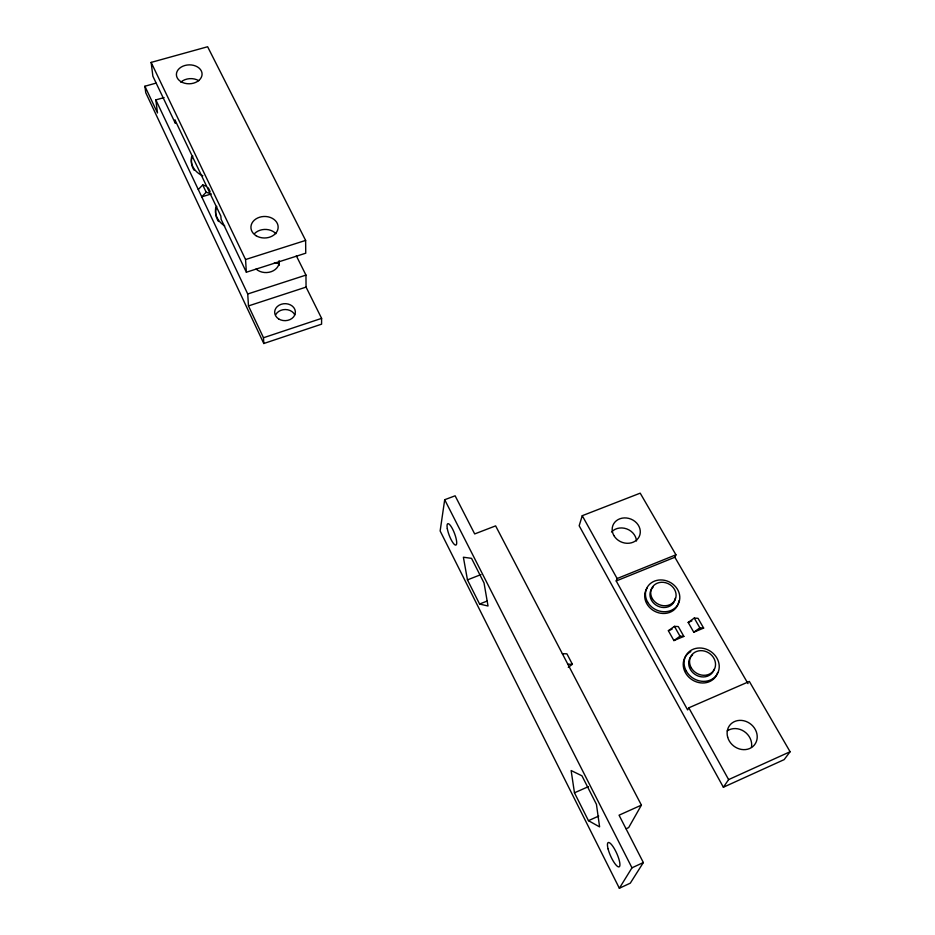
<?xml version="1.0" encoding="UTF-8"?>
<svg xmlns="http://www.w3.org/2000/svg" width="935" height="935" viewBox="0 0 935 935"><rect width="100%" height="100%" fill="white"/><g stroke="black" fill="none" stroke-linecap="round" stroke-linejoin="round"><path stroke-width="1.4" d="M296.348 255.863L305.955 275.1L306.061 287.103L321.605 318.367L321.582 324.176L263.787 343.507L145.755 92.729L144.902 86.242L155.935 83.145M444.698 499.722L440.14 530.963L619.356 888.25L630.295 883.166L643.35 862.549L619.052 815.191L641.41 805.128L495.62 525.879L474.688 533.932L455.123 495.807L444.698 499.722L631.978 867.809L619.356 888.25M582.26 515.699L579.162 525.762L723.374 787.235L784.138 759.629L790.098 751.74L749.356 681.463L688.803 707.818L687.634 709.922L616.212 580.951L617.112 578.555L675.935 554.794L640.206 493.166L582.26 515.699L617.112 578.555M192.75 155.911L191.804 158.214A24.871 19.062 -2 0 0 194.211 170.322M616.212 580.951L674.86 557.248L675.935 554.794M641.41 805.128L628.659 827.604L626.134 828.749M723.374 787.235L728.622 779.603L790.098 751.74M198.278 189.536L202.731 184.92L206.506 186.24M206.203 192.236L201.75 196.853L211.252 193.966L206.203 192.236L202.731 184.92M568.281 667.321L572.395 664.294L566.914 653.822L562.356 653.705M668.373 630.728L674.427 626.356L678.296 626.579L683.859 636.396L673.913 640.58L668.373 630.728L672.09 629.173M688.183 622.441L694.261 618.07L698.036 618.327L703.634 628.075L693.77 632.224L688.183 622.441L691.877 620.898M673.913 640.58L680.002 636.209L683.859 636.396M693.77 632.224L699.871 627.864L703.634 628.075M631.978 867.809L643.35 862.549M588.466 820.673L599.604 826.902L596.437 804.322L581.956 775.816L571.133 770.533L574.464 792.81L588.466 820.673L598.716 816.068M574.464 792.81L588.466 786.615M479.597 604.045L488.023 605.997L484.038 582.972L471.532 558.347L463.386 557.225L467.453 579.887L479.597 604.045L487.31 600.971M467.453 579.887L480.987 574.581M263.787 343.507L263.495 337.745L321.605 318.367M263.495 337.745L248.476 305.92L306.061 287.103M248.476 305.92L247.728 293.987L305.955 275.1M246.349 272.225L305.745 253.198L305.628 240.424L207.628 46.75L151.143 62.4L152.873 76.203L175.312 123.256L174.939 119.89L220.847 216.078L221.116 219.304L246.349 272.225L245.554 259.533L151.143 62.4M245.554 259.533L305.628 240.424M144.902 86.242L157.489 112.936L155.853 99.905L164.081 97.567M567.849 664.224L572.395 664.294M274.317 262.992L278.478 263.483M202.837 175.733L200.16 174.483A24.906 19.074 -2 0 1 191.64 156.612M674.86 557.248L748.012 683.625M694.261 618.07L699.871 627.864M674.427 626.356L680.002 636.209M688.803 707.818L728.622 779.603M208.353 187.888L210.094 191.535M155.853 99.905L247.728 293.987M727.231 730.913A15.591 13.733 39.4 0 1 744.167 731.439A15.591 13.733 39.4 0 1 751.495 747.182M611.525 532.015A14.13 12.33 21.9 0 1 626.637 528.871A14.13 12.33 21.9 0 1 636.49 540.979M717.694 672.475A18.151 15.988 32.9 0 1 690.626 678.74A18.151 15.988 32.9 0 1 690.836 651.613M678.892 600.854A17.555 15.416 26.9 0 1 656.382 612.051A17.555 15.416 26.9 0 1 647.207 587.963M675.234 598.213A12.985 11.384 26.8 0 1 657.562 605.997A12.985 11.384 26.8 0 1 653.097 587.18M714.176 669.191A13.417 11.816 32.8 0 1 695.114 674.486A13.417 11.816 32.8 0 1 692.566 654.921M254.671 233.446A13.452 10.694 -1 0 1 275.942 233.692M180.899 82.093A12.704 9.408 -2.1 0 1 198.758 80.691M279.121 260.701A13.183 10.577 -1.2 0 1 271.337 271.641A13.183 10.577 -1.2 0 1 256.085 269.023M278.443 262.606A13.137 10.554 -1.3 0 1 279.273 265.271M275.731 314.663A10.308 8.473 -1 0 1 285.35 309.532A10.308 8.473 -1 0 1 294.759 314.803M224.704 225.931A25.374 19.892 -1.7 0 1 215.821 207.313M218.533 221.501A25.338 19.88 -1.7 0 1 217.177 219.141M216.651 217.913A25.338 19.88 -1.7 0 1 216.733 206.343M447.316 528.707A11.442 2.817 69.2 0 0 455.567 545.117A11.442 2.817 69.2 0 0 452.727 529.327A11.442 2.817 69.2 0 0 447.316 528.707M608.066 848.875A13.3 3.331 65.8 0 0 618.841 866.92A13.3 3.331 65.8 0 0 614.143 848.349A13.3 3.331 65.8 0 0 608.066 848.875M727.664 737.154A15.778 13.873 38.8 0 0 752.932 746.481A15.778 13.873 38.8 0 0 745.885 721.376A15.778 13.873 38.8 0 0 727.664 737.154M613.874 535.556A14.306 12.424 21.7 0 0 638.219 538.268A14.306 12.424 21.7 0 0 626.625 518.002A14.306 12.424 21.7 0 0 613.874 535.556M652.314 598.622A13.008 11.407 26.8 0 0 674.31 601.076A13.008 11.407 26.8 0 0 663.605 582.353A13.008 11.407 26.8 0 0 652.314 598.622M691.281 667.847A13.452 11.839 32.7 0 0 713.791 670.348A13.452 11.839 32.7 0 0 702.571 650.737A13.452 11.839 32.7 0 0 691.281 667.847M686.419 671.295A18.186 16.024 32.8 0 0 716.876 674.638A18.186 16.024 32.8 0 0 701.659 648.107A18.186 16.024 32.8 0 0 686.419 671.295M647.628 602.093A17.601 15.439 26.8 0 0 677.384 605.377A17.601 15.439 26.8 0 0 662.857 580.051A17.601 15.439 26.8 0 0 647.628 602.093M256.073 235.702A13.604 10.752 -0.9 0 0 277.999 228.748A13.604 10.752 -0.9 0 0 259.556 217.247A13.604 10.752 -0.9 0 0 256.073 235.702M180.993 81.707A12.845 9.455 -2 0 0 201.89 75.758A12.845 9.455 -2 0 0 184.838 65.508A12.845 9.455 -2 0 0 180.993 81.707M278.607 318.882A10.367 8.508 -0.9 0 0 295.273 313.33A10.367 8.508 -0.9 0 0 281.154 304.296A10.367 8.508 -0.9 0 0 278.607 318.882"/></g></svg>
